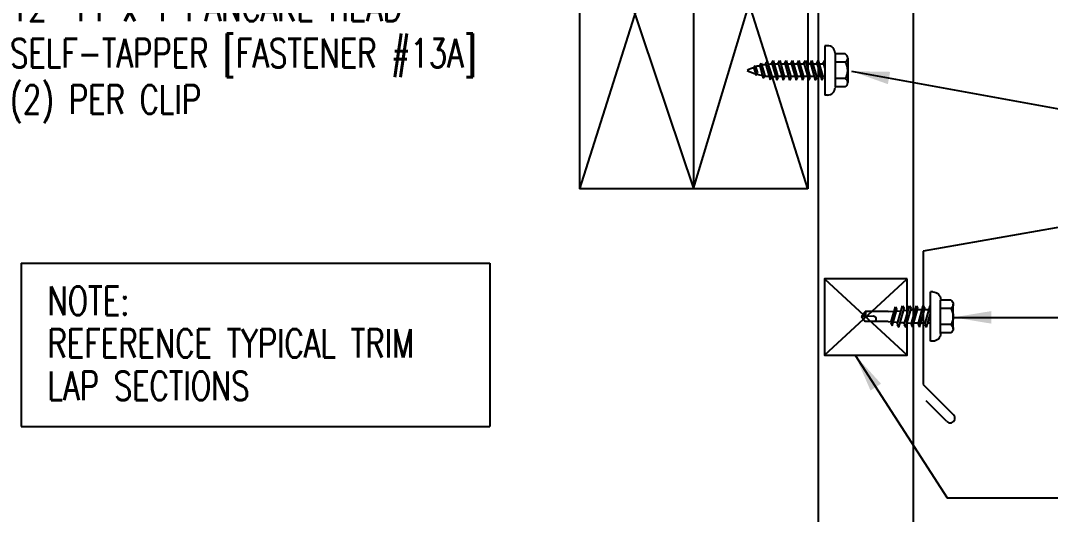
# Model space of a CAD drawing. Header units: inches. Extents: x 6.8 to 37.5, y 5.8 to 33.9.
# Drawn here: x 13.6 to 27.11, y 15.37 to 21.85 of the extents above; entities that cross this region are included whole.
import ezdxf

# ---------------------------------------------------------------- set-up
doc = ezdxf.new("R2010")
doc.units = ezdxf.units.IN
doc.header["$MEASUREMENT"] = 0
for name, color, linetype in [('CLO', 3, 'Continuous'), ('FASTENER', 9, 'Continuous'), ('PANEL', 11, 'Continuous'), ('TEXT', 2, 'Continuous'), ('TRIM', 6, 'Continuous'), ('WOOD', 3, 'Continuous')]:
    doc.layers.add(name, color=color, linetype=linetype)
doc.styles.add('TEXT', font='SIMPLEX', dxfattribs={"width": 0.75, "height": 6})
doc.styles.add('TEXT1', font='ROMANS.shx', dxfattribs={"width": 0.75, "height": 0.375})
doc.dimstyles.new('DETAIL$7', dxfattribs={"dimscale": 4, "dimtxt": 6, "dimasz": 0.125, "dimexe": 0.0625, "dimexo": 0.125, "dimgap": 0.0625, "dimtad": 1, "dimdec": 5, "dimzin": 3, "dimdsep": 46, "dimlunit": 4, "dimtxsty": 'TEXT', "dimblk": 'ARCHTICK', "dimcen": 0.0625, "dimclrd": 7, "dimclre": 7, "dimclrt": 2, "dimadec": 0, "dimazin": 0, "dimtfac": 0.666667, "dimtdec": 5, "dimtmove": 0, "dimatfit": 3, "dimfxl": 0, "dimfrac": 2, "dimtolj": 1, "dimtzin": 3, "dimarcsym": 0})

# ---------------------------------------------------------------- blocks, each defined once
blk = doc.blocks.new('MB_DW4')
at = {"layer": 'FASTENER'}
for p, q in [((-0.217, 0.305), (-0.217, 0.171)), ((-0.163, 0.337), (0.159, 0.337)), ((-0.108, 0.305), (-0.108, 0.171)), ((0.105, 0.305), (0.105, 0.171)), ((0.214, 0.305), (0.214, 0.171)), ((-0.226, 0.171), (0.214, 0.171)), ((-0.326, 0.071), (-0.326, 0.037)), ((-0.326, 0.037), (0.322, 0.037)), ((-0.141, -0.014), (0.037, 0.037)), ((-0.105, -0.034), (0.137, 0.035)), ((-0.088, 0.037), (-0.088, 0.001)), ((-0.088, 0.037), (0.085, 0.037)), ((0.085, 0.037), (0.134, 0.037)), ((0.085, 0.02), (0.085, -0.041)), ((0.137, 0.035), (0.134, 0.037)), ((0.322, 0.071), (0.322, 0.037)), ((-0.105, -0.034), (-0.141, -0.014)), ((-0.141, -0.105), (0.102, -0.036)), ((-0.105, -0.125), (-0.141, -0.105)), ((-0.141, -0.196), (0.102, -0.127)), ((-0.105, -0.125), (0.137, -0.056)), ((-0.088, -0.029), (-0.088, -0.09)), ((-0.088, -0.12), (-0.088, -0.181)), ((0.085, -0.071), (0.085, -0.131)), ((0.137, -0.056), (0.102, -0.036)), ((0.137, -0.147), (0.102, -0.127)), ((-0.105, -0.216), (-0.141, -0.196)), ((-0.141, -0.287), (0.102, -0.217)), ((-0.105, -0.216), (0.137, -0.147)), ((-0.105, -0.307), (0.137, -0.238)), ((-0.084, -0.27), (-0.088, -0.211)), ((0.077, -0.315), (0.082, -0.253)), ((0.084, -0.223), (0.085, -0.211)), ((0.085, -0.162), (0.085, -0.211)), ((0.137, -0.238), (0.102, -0.217)), ((-0.105, -0.307), (-0.141, -0.287)), ((-0.141, -0.378), (0.102, -0.308)), ((-0.105, -0.398), (-0.141, -0.378)), ((-0.122, -0.463), (0.089, -0.403)), ((-0.105, -0.398), (0.137, -0.328)), ((-0.078, -0.36), (-0.082, -0.3)), ((-0.071, -0.449), (-0.075, -0.389)), ((0.071, -0.408), (0.075, -0.346)), ((0.124, -0.423), (0.089, -0.403)), ((0.137, -0.328), (0.102, -0.308)), ((-0.086, -0.483), (-0.122, -0.463)), ((-0.086, -0.483), (0.124, -0.423)), ((-0.066, -0.516), (-0.069, -0.478)), ((-0.066, -0.516), (-0.066, -0.82)), ((0.063, -0.515), (0.068, -0.439)), ((0.063, -0.516), (0.063, -0.82)), ((-0.003, -0.854), (0.009, -0.714)), ((-0.002, -0.866), (-0.066, -0.82)), ((-0.002, -0.866), (0.063, -0.82))]:
    blk.add_line(p, q, dxfattribs=at)
for centre, radius, start, end in [((-0.163, 0.274), 0.0628, 29.8754, 150.1246), ((-0.002, 0.141), 0.196, 56.9974, 123.0026), ((0.159, 0.274), 0.0628, 29.8754, 150.1246), ((-0.226, 0.071), 0.1, 90, 180), ((0.222, 0.071), 0.1, 0, 90), ((0.073, -0.516), 0.01, 175.9484, 180), ((-0.036, -0.723), 0.0461, 11.1445, 130.906), ((0.039, -0.855), 0.0422, 55.4585, 194.8454)]:
    blk.add_arc(centre, radius, start, end, dxfattribs=at)
blk = doc.blocks.new('A$C48E469AC')
at = {"layer": 'TRIM'}
for p, q in [((-4.267, 4.147), (1.149, 5.107)), ((1.149, 5.107), (2.928, 0.703)), ((-3.825, 4.161), (-4.256, 4.085)), ((2.928, 0.703), (2.763, -4.044)), ((2.763, -4.044), (-0.807, -4.674)), ((-0.807, -4.674), (-0.807, -6.424)), ((-0.807, -6.424), (-0.41, -6.822)), ((-0.498, -6.91), (-0.769, -6.638))]:
    blk.add_line(p, q, dxfattribs=at)
for centre, radius, start, end in [((-4.261, 4.116), 0.0313, 100.042, 280.042), ((-0.454, -6.866), 0.0625, 225, 45)]:
    blk.add_arc(centre, radius, start, end, dxfattribs=at)
blk = doc.blocks.new('A$C30686E82')
for p, q in [((-2.715, 0.761), (3.437, 0.761)), ((-2.715, 0.761), (-2.715, -1.379)), ((3.437, 0.761), (3.437, -1.379)), ((-2.715, -1.379), (3.437, -1.379))]:
    blk.add_line(p, q)
at = {"layer": 'TEXT', "style": 'TEXT1', "width": 0.75}
for s, p in [('NOTE:', (-2.368, 0.081)), ('REFERENCE TYPICAL TRIM', (-2.368, -0.477)), ('LAP SECTIONS', (-2.368, -1.035))]:
    blk.add_text(s, height=0.375, dxfattribs=at).set_placement(p)
blk = doc.blocks.new('_ArchTick')
at = {"color": 0, "linetype": 'ByBlock', "const_width": 0.15}
blk.add_lwpolyline([(-0.5, -0.5), (0.5, 0.5)], dxfattribs=at)
blk = doc.blocks.new('A$C3D0C556B')
at = {"layer": 'WOOD'}
for p, q in [((0, 1.523), (4.389, 3.82)), ((0, 3.046), (4.389, 3.82)), ((4.91, 0.866), (4.389, 3.82)), ((0, 3.046), (0, 0)), ((0, 3.046), (4.649, 2.343)), ((4.649, 2.343), (0, 0)), ((0, 1.523), (4.649, 2.343)), ((4.91, 0.866), (0, 1.523)), ((0, 0), (4.91, 0.866))]:
    blk.add_line(p, q, dxfattribs=at)
blk = doc.blocks.new('FZ6')
at = {"layer": 'FASTENER'}
for p, q in [((-0.215, 0.305), (-0.215, 0.171)), ((-0.161, 0.337), (0.161, 0.337)), ((-0.107, 0.305), (-0.107, 0.171)), ((0.107, 0.305), (0.107, 0.171)), ((0.215, 0.305), (0.215, 0.171)), ((-0.224, 0.171), (0.215, 0.171)), ((-0.324, 0.071), (-0.324, 0.037)), ((-0.324, 0.037), (0.324, 0.037)), ((-0.129, 0.035), (-0.124, 0.037)), ((-0.096, 0.017), (-0.129, 0.035)), ((-0.129, -0.049), (0.096, 0.015)), ((-0.124, 0.037), (-0.08, 0.037)), ((-0.096, 0.017), (-0.025, 0.037)), ((-0.08, 0.037), (0.08, 0.037)), ((-0.08, 0.021), (-0.08, -0.035)), ((0.08, 0.037), (0.08, 0.011)), ((0.129, -0.003), (0.096, 0.015)), ((0.324, 0.071), (0.324, 0.037)), ((-0.096, -0.068), (-0.129, -0.049)), ((-0.129, -0.134), (0.096, -0.069)), ((-0.096, -0.152), (-0.129, -0.134)), ((-0.096, -0.068), (0.129, -0.004)), ((-0.096, -0.152), (0.129, -0.088)), ((-0.08, -0.063), (-0.08, -0.12)), ((0.08, -0.016), (0.08, -0.074)), ((0.08, -0.102), (0.08, -0.158)), ((0.129, -0.088), (0.096, -0.069)), ((-0.129, -0.218), (0.096, -0.154)), ((-0.096, -0.237), (-0.129, -0.218)), ((-0.129, -0.303), (0.096, -0.238)), ((-0.096, -0.237), (0.129, -0.172)), ((-0.096, -0.321), (0.129, -0.257)), ((-0.08, -0.148), (-0.08, -0.204)), ((-0.08, -0.232), (-0.08, -0.288)), ((0.08, -0.186), (0.08, -0.243)), ((0.08, -0.27), (0.08, -0.327)), ((0.129, -0.172), (0.096, -0.154)), ((0.129, -0.257), (0.096, -0.238)), ((-0.096, -0.321), (-0.129, -0.303)), ((-0.129, -0.387), (0.096, -0.323)), ((-0.096, -0.406), (-0.129, -0.387)), ((-0.096, -0.406), (0.129, -0.341)), ((-0.08, -0.317), (-0.08, -0.373)), ((-0.08, -0.401), (-0.08, -0.457)), ((0.08, -0.355), (0.08, -0.412)), ((0.129, -0.341), (0.096, -0.323)), ((-0.129, -0.471), (0.096, -0.407)), ((-0.096, -0.49), (-0.129, -0.471)), ((-0.129, -0.556), (0.096, -0.491)), ((-0.096, -0.49), (0.129, -0.426)), ((-0.096, -0.575), (0.129, -0.51)), ((-0.08, -0.485), (-0.08, -0.542)), ((0.08, -0.44), (0.08, -0.496)), ((0.08, -0.524), (0.08, -0.58)), ((0.129, -0.426), (0.096, -0.407)), ((0.129, -0.51), (0.096, -0.491)), ((-0.096, -0.575), (-0.129, -0.556)), ((-0.129, -0.64), (0.096, -0.576)), ((-0.096, -0.659), (-0.129, -0.64)), ((-0.121, -0.722), (0.092, -0.662)), ((-0.096, -0.659), (0.129, -0.595)), ((-0.08, -0.57), (-0.08, -0.626)), ((0.125, -0.68), (0.092, -0.662)), ((0.129, -0.595), (0.096, -0.576)), ((-0.088, -0.741), (-0.121, -0.722)), ((-0.095, -0.799), (0.071, -0.752)), ((-0.061, -0.818), (-0.095, -0.799)), ((-0.088, -0.741), (0.125, -0.68)), ((-0.061, -0.818), (0.104, -0.771)), ((0.104, -0.771), (0.071, -0.752)), ((-0.063, -0.877), (0.034, -0.847)), ((-0.029, -0.895), (-0.063, -0.877)), ((-0.029, -0.895), (0.068, -0.866)), ((0.068, -0.866), (0.034, -0.847))]:
    blk.add_line(p, q, dxfattribs=at)
for centre, radius, start, end in [((-0.161, 0.274), 0.0628, 29.8754, 150.1246), ((0, 0.141), 0.196, 56.9974, 123.0026), ((0.161, 0.274), 0.0628, 29.8754, 150.1246), ((-0.224, 0.071), 0.1, 90, 180), ((0.224, 0.071), 0.1, 0, 90), ((0.676, -0.642), 0.757, 180.9696, 185.1765), ((-0.676, -0.642), 0.757, 358.2537, 2.5109), ((0.676, -0.642), 0.757, 187.255, 191.3837), ((-0.676, -0.642), 0.757, 343.5473, 349.3968), ((-0.676, -0.642), 0.757, 351.6648, 356.0901), ((0.676, -0.642), 0.757, 193.4363, 197.6723), ((0.676, -0.642), 0.757, 199.1495, 206.7351), ((-0.676, -0.642), 0.757, 333.2649, 342.2085)]:
    blk.add_arc(centre, radius, start, end, dxfattribs=at)
blk = doc.blocks.new('FD-F13A')
at = {"layer": 'TEXT', "style": 'TEXT1', "width": 0.75}
for s, p in [('12-11 x 1 PANCAKE HEAD', (0.0047, -0.0408)), ('SELF-TAPPER [FASTENER #13A]', (0.0047, -0.1926))]:
    blk.add_text(s, height=0.09375, dxfattribs=at).set_placement(p)
blk.add_attdef('(QUANTITY)', (0.0047, -0.3444), '', height=0.0938, dxfattribs=at)

msp = doc.modelspace()

# ---------------------------------------------------------------- linework, layer by layer
at = {"layer": 'CLO'}
for p, q in [((24.14649, 18.45996), (25.23254, 17.45996)), ((24.14649, 17.45996), (25.23254, 18.45996))]:
    msp.add_line(p, q, dxfattribs=at)
msp.add_lwpolyline([(25.23254, 18.45996), (24.14649, 18.45996), (24.14649, 17.45996), (25.23254, 17.45996)], close=True, dxfattribs=at)
at = {"layer": 'PANEL'}
msp.add_line((25.31383, 9.18189), (25.31383, 22.73385), dxfattribs=at)
msp.add_lwpolyline([(24.06383, 22.73385), (24.06383, 9.18189)], dxfattribs=at)

# ---------------------------------------------------------------- block references
for name, p in [('A$C48E469AC', (26.24951, 23.49801)), ('A$C30686E82', (16.31837, 17.90361))]:
    msp.add_blockref(name, p)
at = {"layer": 'FASTENER', "rotation": 270}
msp.add_blockref('FZ6', (24.11449, 21.19726), dxfattribs=at)
at = {"layer": 'FASTENER', "xscale": -1, "rotation": 270}
msp.add_blockref('MB_DW4', (25.49978, 17.96765), dxfattribs=at)
at = {"layer": 'TEXT', "xscale": 4, "yscale": 4, "zscale": 4}
msp.add_blockref('FD-F13A', (13.43813, 22.00548), dxfattribs=at).add_auto_attribs({'(QUANTITY)': '(2) PER CLIP'})
at = {"layer": 'WOOD', "xscale": -1, "rotation": 99.9999999999998}
msp.add_blockref('A$C3D0C556B', (23.9296, 24.62985), dxfattribs=at)

# ---------------------------------------------------------------- leaders
for points in [[(24.50139, 21.18638), (30.49711, 20.0962), (30.80614, 20.0962)], [(25.83635, 17.95519), (26.97808, 17.95519), (27.62361, 17.95519)], [(24.54852, 17.45996), (25.75743, 15.58573), (27.56493, 15.58573)]]:
    msp.add_leader(points, dimstyle='DETAIL$7')

doc.saveas('drawing.dxf')
